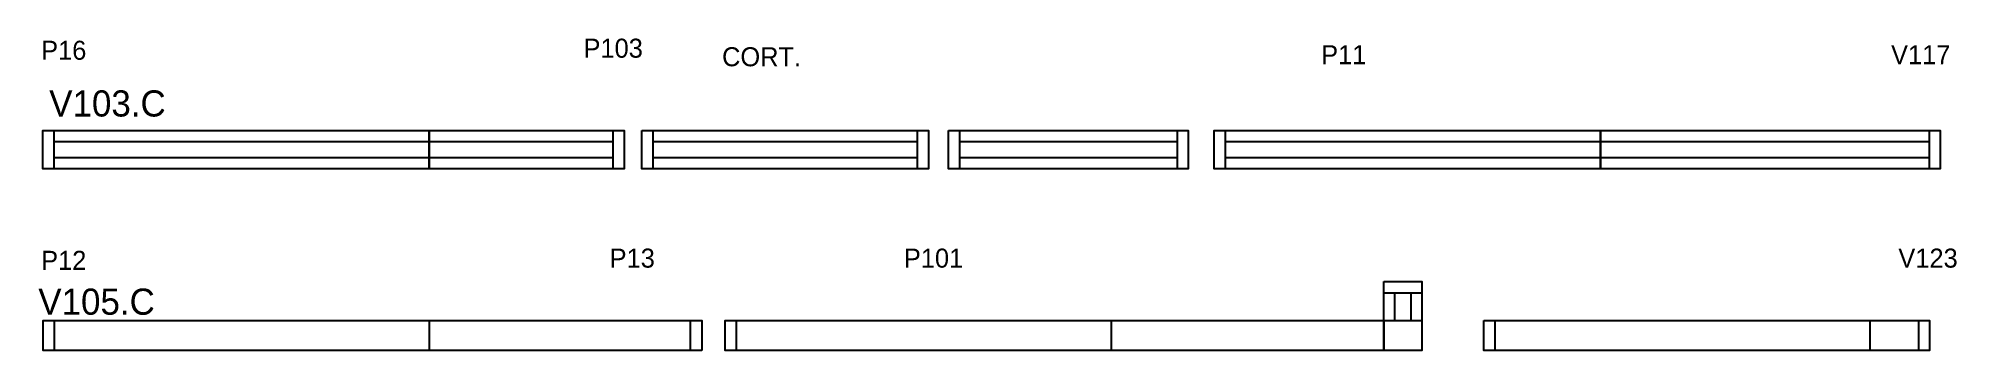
# Model space of a CAD drawing. Header units: metres. Extents: x 1671 to 2883, y 17460 to 17657.
import ezdxf

# ---------------------------------------------------------------- set-up
doc = ezdxf.new("R2010")
doc.units = ezdxf.units.M
for name, color, linetype in [('5', 7, 'Continuous'), ('NOMENCLATURA', 7, 'Continuous'), ('Painéis', 7, 'Continuous'), ('SARR_2.2x7', 7, 'Continuous')]:
    doc.layers.add(name, color=color, linetype=linetype)

msp = doc.modelspace()

# ---------------------------------------------------------------- linework, layer by layer
at = {"layer": 'Painéis', "color": 7, "lineweight": 25}
for p, q in [((1918.4, 17460), (1918.4, 17479)), ((2349, 17460), (2349, 17479)), ((2828.1, 17460), (2828.1, 17479))]:
    msp.add_line(p, q, dxfattribs=at)
for points in [[(1918.2, 17574.7), (1674.2, 17574.7), (1674.2, 17598.7), (1918.2, 17598.7)], [(1918.2, 17598.7), (2041.2, 17598.7), (2041.2, 17574.7), (1918.2, 17574.7)], [(2052.4, 17598.7), (2233.4, 17598.7), (2233.4, 17574.7), (2052.4, 17574.7)], [(2246, 17598.7), (2397.5, 17598.7), (2397.5, 17574.7), (2246, 17574.7)], [(2657.8, 17574.7), (2413.8, 17574.7), (2413.8, 17598.7), (2657.8, 17598.7)], [(2657.8, 17598.7), (2872.3, 17598.7), (2872.3, 17574.7), (2657.8, 17574.7)], [(2090.4, 17460), (1674.4, 17460), (1674.4, 17479), (2090.4, 17479)], [(2521, 17460), (2105, 17460), (2105, 17479), (2521, 17479)], [(2584.1, 17479), (2865.6, 17479), (2865.6, 17460), (2584.1, 17460)]]:
    msp.add_lwpolyline(points, close=True, dxfattribs=at)
msp.add_lwpolyline([(2521, 17503.5), (2545, 17503.5), (2545, 17460), (2521, 17460), (2521, 17503.5)], dxfattribs=at)
at = {"layer": 'SARR_2.2x7', "color": 7, "lineweight": 25}
for p, q in [((1681.2, 17598.7), (1681.2, 17574.7)), ((1918.2, 17591.7), (1681.2, 17591.7)), ((2034.2, 17591.7), (1918.2, 17591.7)), ((2034.2, 17598.7), (2034.2, 17574.7)), ((2059.4, 17598.7), (2059.4, 17574.7)), ((2226.4, 17591.7), (2059.4, 17591.7)), ((2226.4, 17598.7), (2226.4, 17574.7)), ((2253, 17598.7), (2253, 17574.7)), ((2390.5, 17591.7), (2253, 17591.7)), ((2390.5, 17598.7), (2390.5, 17574.7)), ((2420.8, 17598.7), (2420.8, 17574.7)), ((2657.8, 17591.7), (2420.8, 17591.7)), ((2865.3, 17591.7), (2657.8, 17591.7)), ((2865.3, 17598.7), (2865.3, 17574.7)), ((1681.2, 17581.7), (1918.2, 17581.7)), ((1918.2, 17581.7), (2034.2, 17581.7)), ((2059.4, 17581.7), (2226.4, 17581.7)), ((2253, 17581.7), (2390.5, 17581.7)), ((2420.8, 17581.7), (2657.8, 17581.7)), ((2657.8, 17581.7), (2865.3, 17581.7)), ((2521, 17496.5), (2545, 17496.5)), ((2528, 17479), (2528, 17496.5)), ((2538, 17496.5), (2538, 17479)), ((1681.4, 17479), (1681.4, 17460)), ((2082.9, 17479), (2082.9, 17460)), ((2112, 17479), (2112, 17460)), ((2521, 17479), (2545, 17479)), ((2591.1, 17479), (2591.1, 17460)), ((2858.6, 17479), (2858.6, 17460))]:
    msp.add_line(p, q, dxfattribs=at)

# ---------------------------------------------------------------- texts
at = {"layer": '5', "color": 7, "lineweight": 25}
for s, p in [('P16', (1673.1, 17643.4)), ('P103', (2015.6, 17644.7)), ('CORT.', (2103.1, 17639.3)), ('P11', (2481.4, 17640.6)), ('V117', (2841.3, 17640.6)), ('P12', (1673.1, 17510.9)), ('P13', (2032.1, 17512.3)), ('P101', (2217.9, 17512.3)), ('V123', (2845.9, 17512.3))]:
    msp.add_text(s, height=12, dxfattribs=at).set_placement(p)
at = {"layer": 'NOMENCLATURA', "color": 7, "lineweight": 25}
for s, p in [('V103.C', (1678.2, 17607.6)), ('V105.C', (1671.3, 17482.6))]:
    msp.add_text(s, height=16.5, dxfattribs=at).set_placement(p)

doc.saveas('drawing.dxf')
